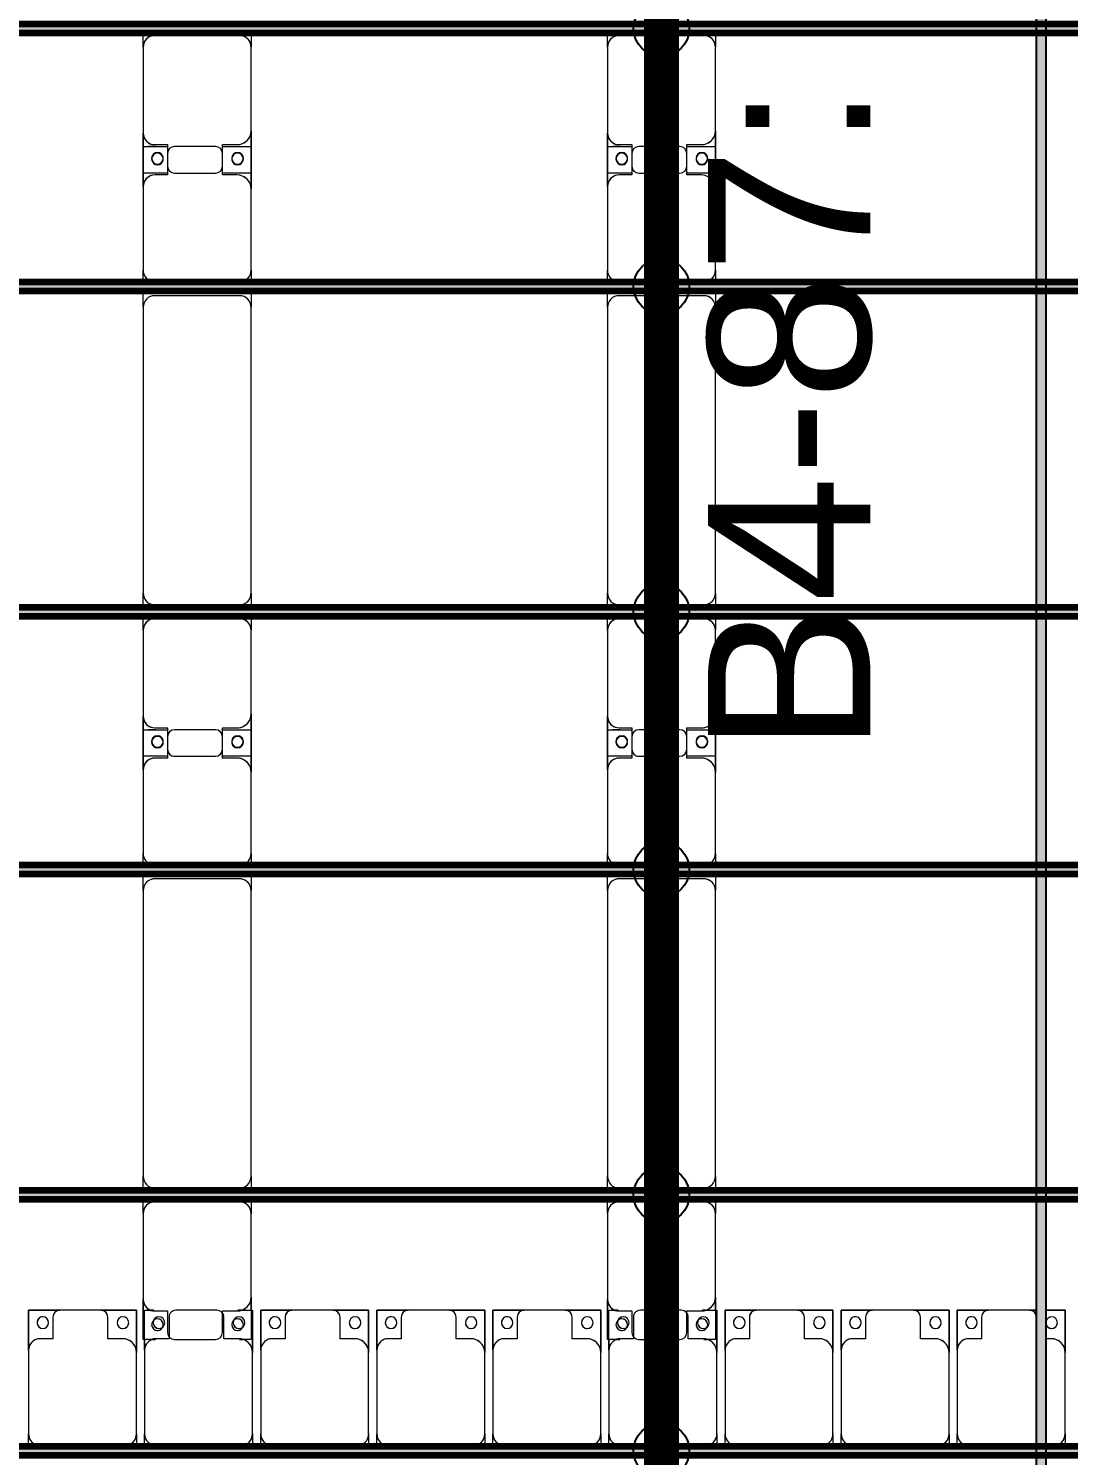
# Model space of a CAD drawing. Header units: millimetres. Extents: x -291190 to 146725, y 19759 to 185158.
# Drawn here: x -59906 to -55426, y 85792 to 91933 of the extents above; entities that cross this region are included whole.
import ezdxf

# ---------------------------------------------------------------- set-up
doc = ezdxf.new("R2010")
doc.units = ezdxf.units.MM
doc.layers.add('A-GENM', color=13, linetype='Continuous', lineweight=9)
doc.layers.add('S-BEAM', color=12, linetype='Continuous', lineweight=9)
doc.layers.add('GC-GHI CHU', color=2, linetype='Continuous')
doc.layers.add('GC-HOP 40x60 GIA CUONG', color=1, linetype='Continuous')
doc.styles.add('GC_VN', font='arial.ttf')

# ---------------------------------------------------------------- blocks, each defined once
blk = doc.blocks.new('Dai phao do pin - DẢI PHAO ĐỠ PIN-51784-KHUNG KẾT CẤU BÈ PIN 4')
at = {"layer": 'A-GENM', "color": 7}
for p, q in [((63459.9, 241.6), (63519.7, 241.6)), ((63459.9, 241.6), (63519.7, 241.6)), ((63469.7, 191.6), (63469.7, -173.4)), ((63879.7, 241.6), (63519.7, 241.6)), ((63879.7, 241.6), (64062.2, 241.6)), ((64062.2, 241.6), (63879.7, 241.6)), ((63947.8, 241.6), (64130.3, 241.6)), ((63947.8, 116.2), (63947.8, 241.6)), ((64130.3, 241.6), (63947.8, 241.6)), ((64062.2, 241.6), (64062.2, 116.2)), ((64480.3, 241.6), (64130.3, 241.6)), ((64480.3, 241.6), (64529.9, 241.6)), ((64480.3, 241.6), (64529.9, 241.6)), ((64569.9, 241.6), (64639.7, 241.6)), ((64569.9, 241.6), (64639.7, 241.6)), ((64589.7, 191.6), (64589.7, -173.4)), ((65870.3, 241.6), (64639.7, 241.6)), ((65870.3, 241.6), (65929.9, 241.6)), ((65870.3, 241.6), (65929.9, 241.6)), ((65920.3, -173.4), (65920.3, 191.6)), ((65969.9, 241.6), (66029.7, 241.6)), ((65969.9, 241.6), (66029.7, 241.6)), ((65979.7, 191.6), (65979.7, -173.4)), ((66389.7, 241.6), (66029.7, 241.6)), ((66389.7, 241.6), (66572.2, 241.6)), ((66572.2, 241.6), (66389.7, 241.6)), ((66457.8, 241.6), (66640.3, 241.6)), ((66457.8, 116.2), (66457.8, 241.6)), ((66640.3, 241.6), (66457.8, 241.6)), ((66572.2, 241.6), (66572.2, 116.2)), ((66990.3, 241.6), (66640.3, 241.6)), ((66990.3, 241.6), (67039.9, 241.6)), ((66990.3, 241.6), (67039.9, 241.6)), ((67079.9, 241.6), (67149.7, 241.6)), ((67079.9, 241.6), (67149.7, 241.6)), ((67099.7, 191.6), (67099.7, -173.4)), ((68380.3, 241.6), (67149.7, 241.6)), ((68380.3, 241.6), (68439.9, 241.6)), ((68380.3, 241.6), (68439.9, 241.6)), ((68430.3, -173.4), (68430.3, 191.6)), ((68479.9, 241.6), (68539.7, 241.6)), ((68479.9, 241.6), (68539.7, 241.6)), ((68489.7, 191.6), (68489.7, -173.4)), ((68899.7, 241.6), (68539.7, 241.6)), ((68899.7, 241.6), (69082.2, 241.6)), ((68956.8, 241.6), (68899.7, 241.6)), ((69082.2, 241.6), (69082.2, 191.1)), ((69082.2, 191.1), (69082.2, 206.3)), ((63939.7, 118.2), (63939.7, 181.6)), ((64070.3, 181.6), (64070.3, 118.2)), ((66449.7, 118.2), (66449.7, 181.6)), ((66580.3, 181.6), (66580.3, 118.2)), ((68959.7, 118.2), (68959.7, 181.6)), ((64032.2, 118.2), (63939.7, 118.2)), ((63947.8, 88.2), (63947.8, -88.2)), ((64070.3, 118.2), (63977.8, 118.2)), ((64062.2, -88.2), (64062.2, 88.2)), ((66542.2, 118.2), (66449.7, 118.2)), ((66457.8, 88.2), (66457.8, -88.2)), ((66580.3, 118.2), (66487.8, 118.2)), ((66572.2, -88.2), (66572.2, 88.2)), ((69052.2, 118.2), (68959.7, 118.2)), ((69082.2, -88.2), (69082.2, 88.2)), ((63939.7, -173.4), (63939.7, -118.2)), ((63939.7, -118.2), (64032.2, -118.2)), ((63947.8, -223.4), (63947.8, -116.2)), ((63977.8, -118.2), (64070.3, -118.2)), ((64062.2, -116.2), (64062.2, -223.4)), ((64070.3, -118.2), (64070.3, -173.4)), ((66449.7, -173.4), (66449.7, -118.2)), ((66449.7, -118.2), (66542.2, -118.2)), ((66457.8, -223.4), (66457.8, -116.2)), ((66487.8, -118.2), (66580.3, -118.2)), ((66572.2, -116.2), (66572.2, -223.4)), ((66580.3, -118.2), (66580.3, -173.4)), ((68959.7, -173.4), (68959.7, -118.2)), ((68959.7, -118.2), (69052.2, -118.2)), ((63947.8, -169.2), (63947.8, -202)), ((66457.8, -169.2), (66457.8, -202)), ((69082.2, -170.3), (69082.2, -223.4)), ((69082.2, -183.7), (69082.2, -170.3)), ((63519.7, -223.4), (63459.9, -223.4)), ((63519.7, -223.4), (63459.9, -223.4)), ((63519.7, -223.4), (63889.7, -223.4)), ((64062.2, -223.4), (63889.7, -223.4)), ((63889.7, -223.4), (64062.2, -223.4)), ((64120.3, -223.4), (63947.8, -223.4)), ((63947.8, -223.4), (64120.3, -223.4)), ((64120.3, -223.4), (64480.3, -223.4)), ((64529.9, -223.4), (64480.3, -223.4)), ((64529.9, -223.4), (64480.3, -223.4)), ((64639.7, -223.4), (64569.9, -223.4)), ((64639.7, -223.4), (64569.9, -223.4)), ((64639.7, -223.4), (65870.3, -223.4)), ((65929.9, -223.4), (65870.3, -223.4)), ((65929.9, -223.4), (65870.3, -223.4)), ((66029.7, -223.4), (65969.9, -223.4)), ((66029.7, -223.4), (65969.9, -223.4)), ((66029.7, -223.4), (66399.7, -223.4)), ((66572.2, -223.4), (66399.7, -223.4)), ((66399.7, -223.4), (66572.2, -223.4)), ((66630.3, -223.4), (66457.8, -223.4)), ((66457.8, -223.4), (66630.3, -223.4)), ((66630.3, -223.4), (66990.3, -223.4)), ((67039.9, -223.4), (66990.3, -223.4)), ((67039.9, -223.4), (66990.3, -223.4)), ((67149.7, -223.4), (67079.9, -223.4)), ((67149.7, -223.4), (67079.9, -223.4)), ((67149.7, -223.4), (68380.3, -223.4)), ((68439.9, -223.4), (68380.3, -223.4)), ((68439.9, -223.4), (68380.3, -223.4)), ((68539.7, -223.4), (68479.9, -223.4)), ((68539.7, -223.4), (68479.9, -223.4)), ((68539.7, -223.4), (68909.7, -223.4)), ((69082.2, -223.4), (68909.7, -223.4)), ((68909.7, -223.4), (69082.2, -223.4))]:
    blk.add_line(p, q, dxfattribs=at)
for centre, radius, start, end in [((63519.7, 191.6), 50, 90, 180), ((63519.7, 191.6), 50, 105, 180), ((63879.7, 181.6), 60, 360, 90), ((63879.7, 181.6), 60, 45, 60), ((63879.7, 181.6), 60, 360, 60), ((63879.7, 181.6), 60, 45, 60), ((63998.6, 183.2), 25, 0, 180), ((63998.6, 183.2), 25, 360, 165), ((64001.4, 183.2), 25, 360, 180), ((64001.4, 183.2), 25, 90, 180), ((64001.4, 183.2), 25, 15, 75), ((64130.3, 181.6), 60, 90, 180), ((64130.3, 181.6), 60, 120, 180), ((64480.3, 191.6), 50, 15, 90), ((64480.3, 191.6), 50, 15, 75), ((64639.7, 191.6), 50, 90, 180), ((64639.7, 191.6), 50, 150, 180), ((64639.7, 191.6), 50, 105, 120), ((65870.3, 191.6), 50, 360, 90), ((65870.3, 191.6), 50, 60, 90), ((65870.3, 191.6), 50, 15, 30), ((66029.7, 191.6), 50, 90, 180), ((66029.7, 191.6), 50, 105, 180), ((66389.7, 181.6), 60, 360, 90), ((66389.7, 181.6), 60, 45, 60), ((66389.7, 181.6), 60, 360, 60), ((66389.7, 181.6), 60, 45, 60), ((66508.6, 183.2), 25, 0, 180), ((66508.6, 183.2), 25, 360, 165), ((66511.4, 183.2), 25, 0, 180), ((66511.4, 183.2), 25, 90, 180), ((66511.4, 183.2), 25, 15, 75), ((66640.3, 181.6), 60, 90, 180), ((66640.3, 181.6), 60, 120, 180), ((66990.3, 191.6), 50, 15, 90), ((66990.3, 191.6), 50, 15, 75), ((67149.7, 191.6), 50, 90, 180), ((67149.7, 191.6), 50, 150, 180), ((67149.7, 191.6), 50, 105, 120), ((68380.3, 191.6), 50, 360, 90), ((68380.3, 191.6), 50, 60, 90), ((68380.3, 191.6), 50, 15, 30), ((68539.7, 191.6), 50, 90, 180), ((68539.7, 191.6), 50, 105, 180), ((68899.7, 181.6), 60, 360, 90), ((68899.7, 181.6), 60, 45, 60), ((68899.7, 181.6), 60, 360, 60), ((68899.7, 181.6), 60, 45, 60), ((69018.6, 183.2), 25, 0, 180), ((69018.6, 183.2), 25, 60, 165), ((69018.6, 183.2), 25, 360, 15), ((63998.6, 183.2), 25, 180, 360), ((64001.4, 183.2), 25, 180, 0), ((64001.4, 183.2), 25, 180, 270), ((63998.6, 183.2), 25, 210, 255), ((63998.6, 183.2), 25, 270, 360), ((64001.4, 183.2), 25, 285, 330), ((66508.6, 183.2), 25, 180, 0), ((66511.4, 183.2), 25, 180, 0), ((66511.4, 183.2), 25, 180, 270), ((66508.6, 183.2), 25, 210, 255), ((66508.6, 183.2), 25, 270, 360), ((66511.4, 183.2), 25, 285, 330), ((69018.6, 183.2), 25, 180, 0), ((69018.6, 183.2), 25, 180, 195), ((69018.6, 183.2), 25, 210, 255), ((69018.6, 183.2), 25, 285, 315), ((63977.8, 88.2), 30, 90, 180), ((64032.2, 88.2), 30, 360, 90), ((66487.8, 88.2), 30, 90, 180), ((66542.2, 88.2), 30, 360, 90), ((69052.2, 88.2), 30, 360, 90), ((63977.8, -88.2), 30, 180, 270), ((64032.2, -88.2), 30, 270, 360), ((66487.8, -88.2), 30, 180, 270), ((66542.2, -88.2), 30, 270, 360), ((69052.2, -88.2), 30, 270, 360), ((69052.2, -88.2), 30, 285, 300), ((63519.7, -173.4), 50, 180, 270), ((63519.7, -173.4), 50, 180, 255), ((63889.7, -173.4), 50, 270, 360), ((63889.7, -173.4), 50, 285, 360), ((63889.7, -173.4), 50, 315, 0), ((63889.7, -173.4), 50, 315, 0), ((63998.6, -161.8), 25, 0, 180), ((63998.6, -161.8), 25, 180, 360), ((63998.6, -161.8), 25, 105, 165), ((63998.6, -161.8), 25, 195, 360), ((64001.4, -161.8), 25, 0, 180), ((64001.4, -161.8), 25, 105, 180), ((64001.4, -161.8), 25, 180, 0), ((64001.4, -161.8), 25, 180, 270), ((63998.6, -161.8), 25, 360, 75), ((64001.4, -161.8), 25, 15, 75), ((64001.4, -161.8), 25, 285, 345), ((64120.3, -173.4), 50, 180, 270), ((64120.3, -173.4), 50, 180, 255), ((64639.7, -173.4), 50, 180, 270), ((64639.7, -173.4), 50, 180, 210), ((65870.3, -173.4), 50, 270, 360), ((65870.3, -173.4), 50, 330, 360), ((66029.7, -173.4), 50, 180, 270), ((66029.7, -173.4), 50, 180, 255), ((66399.7, -173.4), 50, 270, 360), ((66399.7, -173.4), 50, 285, 360), ((66399.7, -173.4), 50, 315, 0), ((66399.7, -173.4), 50, 315, 0), ((66508.6, -161.8), 25, 0, 180), ((66508.6, -161.8), 25, 180, 0), ((66508.6, -161.8), 25, 105, 165), ((66508.6, -161.8), 25, 195, 360), ((66511.4, -161.8), 25, 0, 180), ((66511.4, -161.8), 25, 105, 180), ((66511.4, -161.8), 25, 180, 360), ((66511.4, -161.8), 25, 180, 270), ((66508.6, -161.8), 25, 360, 75), ((66511.4, -161.8), 25, 15, 75), ((66511.4, -161.8), 25, 285, 345), ((66630.3, -173.4), 50, 180, 270), ((66630.3, -173.4), 50, 180, 255), ((67149.7, -173.4), 50, 180, 270), ((67149.7, -173.4), 50, 180, 210), ((68380.3, -173.4), 50, 270, 360), ((68380.3, -173.4), 50, 330, 360), ((68539.7, -173.4), 50, 180, 270), ((68539.7, -173.4), 50, 180, 255), ((68909.7, -173.4), 50, 270, 360), ((68909.7, -173.4), 50, 285, 360), ((69018.6, -161.8), 25, 0, 180), ((69018.6, -161.8), 25, 180, 0), ((69018.6, -161.8), 25, 180, 240), ((69018.6, -161.8), 25, 105, 165), ((69018.6, -161.8), 25, 45, 90), ((69018.6, -161.8), 25, 300, 315), ((69018.6, -161.8), 25, 360, 15), ((69018.6, -161.8), 25, 345, 360), ((64120.3, -173.4), 50, 210, 225), ((64120.3, -173.4), 50, 210, 225), ((64480.3, -173.4), 50, 270, 345), ((64480.3, -173.4), 50, 285, 345), ((64639.7, -173.4), 50, 240, 270), ((65870.3, -173.4), 50, 285, 300), ((66630.3, -173.4), 50, 210, 225), ((66630.3, -173.4), 50, 210, 225), ((66990.3, -173.4), 50, 270, 345), ((66990.3, -173.4), 50, 285, 345), ((67149.7, -173.4), 50, 240, 270), ((68380.3, -173.4), 50, 285, 300), ((68909.7, -173.4), 50, 315, 330), ((68909.7, -173.4), 50, 315, 330)]:
    blk.add_arc(centre, radius, start, end, dxfattribs=at)
blk = doc.blocks.new('Dai phao do pin - DẢI PHAO ĐỠ PIN-V22-KHUNG KẾT CẤU BÈ PIN 4')
at = {"layer": 'A-GENM', "color": 7}
for p, q in [((63459.9, 241.6), (63519.7, 241.6)), ((63459.9, 241.6), (63519.7, 241.6)), ((63469.7, 191.6), (63469.7, -173.4)), ((63879.7, 241.6), (63519.7, 241.6)), ((63879.7, 241.6), (64062.2, 241.6)), ((64062.2, 241.6), (63879.7, 241.6)), ((63947.8, 241.6), (64130.3, 241.6)), ((63947.8, 116.2), (63947.8, 241.6)), ((64130.3, 241.6), (63947.8, 241.6)), ((64062.2, 241.6), (64062.2, 116.2)), ((64480.3, 241.6), (64130.3, 241.6)), ((64480.3, 241.6), (64529.9, 241.6)), ((64480.3, 241.6), (64529.9, 241.6)), ((64569.9, 241.6), (64639.7, 241.6)), ((64569.9, 241.6), (64639.7, 241.6)), ((64589.7, 191.6), (64589.7, -173.4)), ((65870.3, 241.6), (64639.7, 241.6)), ((65870.3, 241.6), (65929.9, 241.6)), ((65870.3, 241.6), (65929.9, 241.6)), ((65920.3, -173.4), (65920.3, 191.6)), ((65969.9, 241.6), (66029.7, 241.6)), ((65969.9, 241.6), (66029.7, 241.6)), ((65979.7, 191.6), (65979.7, -173.4)), ((66389.7, 241.6), (66029.7, 241.6)), ((66389.7, 241.6), (66572.2, 241.6)), ((66572.2, 241.6), (66389.7, 241.6)), ((66457.8, 241.6), (66640.3, 241.6)), ((66457.8, 116.2), (66457.8, 241.6)), ((66640.3, 241.6), (66457.8, 241.6)), ((66572.2, 241.6), (66572.2, 116.2)), ((66990.3, 241.6), (66640.3, 241.6)), ((66990.3, 241.6), (67039.9, 241.6)), ((66990.3, 241.6), (67039.9, 241.6)), ((67079.9, 241.6), (67149.7, 241.6)), ((67079.9, 241.6), (67149.7, 241.6)), ((67099.7, 191.6), (67099.7, -173.4)), ((68380.3, 241.6), (67149.7, 241.6)), ((68380.3, 241.6), (68439.9, 241.6)), ((68380.3, 241.6), (68439.9, 241.6)), ((68430.3, -173.4), (68430.3, 191.6)), ((68479.9, 241.6), (68539.7, 241.6)), ((68479.9, 241.6), (68539.7, 241.6)), ((68489.7, 191.6), (68489.7, -173.4)), ((68899.7, 241.6), (68539.7, 241.6)), ((68899.7, 241.6), (69082.2, 241.6)), ((68956.8, 241.6), (68899.7, 241.6)), ((69082.2, 241.6), (69082.2, 191.1)), ((69082.2, 191.1), (69082.2, 206.3)), ((63939.7, 118.2), (63939.7, 181.6)), ((64070.3, 181.6), (64070.3, 118.2)), ((66449.7, 118.2), (66449.7, 181.6)), ((66580.3, 181.6), (66580.3, 118.2)), ((68959.7, 118.2), (68959.7, 181.6)), ((64032.2, 118.2), (63939.7, 118.2)), ((63947.8, 88.2), (63947.8, -88.2)), ((64070.3, 118.2), (63977.8, 118.2)), ((64062.2, -88.2), (64062.2, 88.2)), ((66542.2, 118.2), (66449.7, 118.2)), ((66457.8, 88.2), (66457.8, -88.2)), ((66580.3, 118.2), (66487.8, 118.2)), ((66572.2, -88.2), (66572.2, 88.2)), ((69052.2, 118.2), (68959.7, 118.2)), ((69082.2, -88.2), (69082.2, 88.2)), ((63939.7, -173.4), (63939.7, -118.2)), ((63939.7, -118.2), (64032.2, -118.2)), ((63947.8, -223.4), (63947.8, -116.2)), ((63977.8, -118.2), (64070.3, -118.2)), ((64062.2, -116.2), (64062.2, -223.4)), ((64070.3, -118.2), (64070.3, -173.4)), ((66449.7, -173.4), (66449.7, -118.2)), ((66449.7, -118.2), (66542.2, -118.2)), ((66457.8, -223.4), (66457.8, -116.2)), ((66487.8, -118.2), (66580.3, -118.2)), ((66572.2, -116.2), (66572.2, -223.4)), ((66580.3, -118.2), (66580.3, -173.4)), ((68959.7, -173.4), (68959.7, -118.2)), ((68959.7, -118.2), (69052.2, -118.2)), ((63947.8, -169.2), (63947.8, -202)), ((66457.8, -169.2), (66457.8, -202)), ((69082.2, -170.3), (69082.2, -223.4)), ((69082.2, -183.7), (69082.2, -170.3)), ((63519.7, -223.4), (63459.9, -223.4)), ((63519.7, -223.4), (63459.9, -223.4)), ((63519.7, -223.4), (63889.7, -223.4)), ((64062.2, -223.4), (63889.7, -223.4)), ((63889.7, -223.4), (64062.2, -223.4)), ((64120.3, -223.4), (63947.8, -223.4)), ((63947.8, -223.4), (64120.3, -223.4)), ((64120.3, -223.4), (64480.3, -223.4)), ((64529.9, -223.4), (64480.3, -223.4)), ((64529.9, -223.4), (64480.3, -223.4)), ((64639.7, -223.4), (64569.9, -223.4)), ((64639.7, -223.4), (64569.9, -223.4)), ((64639.7, -223.4), (65870.3, -223.4)), ((65929.9, -223.4), (65870.3, -223.4)), ((65929.9, -223.4), (65870.3, -223.4)), ((66029.7, -223.4), (65969.9, -223.4)), ((66029.7, -223.4), (65969.9, -223.4)), ((66029.7, -223.4), (66399.7, -223.4)), ((66572.2, -223.4), (66399.7, -223.4)), ((66399.7, -223.4), (66572.2, -223.4)), ((66630.3, -223.4), (66457.8, -223.4)), ((66457.8, -223.4), (66630.3, -223.4)), ((66630.3, -223.4), (66990.3, -223.4)), ((67039.9, -223.4), (66990.3, -223.4)), ((67039.9, -223.4), (66990.3, -223.4)), ((67149.7, -223.4), (67079.9, -223.4)), ((67149.7, -223.4), (67079.9, -223.4)), ((67149.7, -223.4), (68380.3, -223.4)), ((68439.9, -223.4), (68380.3, -223.4)), ((68439.9, -223.4), (68380.3, -223.4)), ((68539.7, -223.4), (68479.9, -223.4)), ((68539.7, -223.4), (68479.9, -223.4)), ((68539.7, -223.4), (68909.7, -223.4)), ((69082.2, -223.4), (68909.7, -223.4)), ((68909.7, -223.4), (69082.2, -223.4))]:
    blk.add_line(p, q, dxfattribs=at)
for centre, radius, start, end in [((63519.7, 191.6), 50, 90, 180), ((63519.7, 191.6), 50, 105, 180), ((63879.7, 181.6), 60, 360, 90), ((63879.7, 181.6), 60, 45, 60), ((63879.7, 181.6), 60, 360, 60), ((63879.7, 181.6), 60, 45, 60), ((63998.6, 183.2), 25, 0, 180), ((63998.6, 183.2), 25, 360, 165), ((64001.4, 183.2), 25, 360, 180), ((64001.4, 183.2), 25, 90, 180), ((64001.4, 183.2), 25, 15, 75), ((64130.3, 181.6), 60, 90, 180), ((64130.3, 181.6), 60, 120, 180), ((64480.3, 191.6), 50, 15, 90), ((64480.3, 191.6), 50, 15, 75), ((64639.7, 191.6), 50, 90, 180), ((64639.7, 191.6), 50, 165, 180), ((64639.7, 191.6), 50, 105, 120), ((65870.3, 191.6), 50, 360, 90), ((65870.3, 191.6), 50, 60, 90), ((66029.7, 191.6), 50, 90, 180), ((66029.7, 191.6), 50, 105, 180), ((66389.7, 181.6), 60, 360, 90), ((66389.7, 181.6), 60, 45, 60), ((66389.7, 181.6), 60, 360, 60), ((66389.7, 181.6), 60, 45, 60), ((66508.6, 183.2), 25, 0, 180), ((66508.6, 183.2), 25, 360, 165), ((66511.4, 183.2), 25, 0, 180), ((66511.4, 183.2), 25, 90, 180), ((66511.4, 183.2), 25, 15, 75), ((66640.3, 181.6), 60, 90, 180), ((66640.3, 181.6), 60, 120, 180), ((66990.3, 191.6), 50, 15, 90), ((66990.3, 191.6), 50, 15, 75), ((67149.7, 191.6), 50, 90, 180), ((67149.7, 191.6), 50, 165, 180), ((67149.7, 191.6), 50, 105, 120), ((68380.3, 191.6), 50, 360, 90), ((68380.3, 191.6), 50, 60, 90), ((68539.7, 191.6), 50, 90, 180), ((68539.7, 191.6), 50, 105, 180), ((68899.7, 181.6), 60, 360, 90), ((68899.7, 181.6), 60, 45, 60), ((68899.7, 181.6), 60, 360, 60), ((68899.7, 181.6), 60, 45, 60), ((69018.6, 183.2), 25, 0, 180), ((69018.6, 183.2), 25, 60, 165), ((69018.6, 183.2), 25, 360, 15), ((63998.6, 183.2), 25, 180, 360), ((64001.4, 183.2), 25, 180, 0), ((64001.4, 183.2), 25, 180, 270), ((63998.6, 183.2), 25, 210, 255), ((63998.6, 183.2), 25, 270, 360), ((64001.4, 183.2), 25, 285, 330), ((66508.6, 183.2), 25, 180, 0), ((66511.4, 183.2), 25, 180, 0), ((66511.4, 183.2), 25, 180, 270), ((66508.6, 183.2), 25, 210, 255), ((66508.6, 183.2), 25, 270, 360), ((66511.4, 183.2), 25, 285, 330), ((69018.6, 183.2), 25, 180, 0), ((69018.6, 183.2), 25, 180, 195), ((69018.6, 183.2), 25, 210, 255), ((69018.6, 183.2), 25, 285, 315), ((63977.8, 88.2), 30, 90, 180), ((64032.2, 88.2), 30, 360, 90), ((66487.8, 88.2), 30, 90, 180), ((66542.2, 88.2), 30, 360, 90), ((69052.2, 88.2), 30, 360, 90), ((63977.8, -88.2), 30, 180, 270), ((64032.2, -88.2), 30, 270, 360), ((66487.8, -88.2), 30, 180, 270), ((66542.2, -88.2), 30, 270, 360), ((69052.2, -88.2), 30, 270, 360), ((69052.2, -88.2), 30, 285, 300), ((63519.7, -173.4), 50, 180, 270), ((63519.7, -173.4), 50, 180, 255), ((63889.7, -173.4), 50, 270, 360), ((63889.7, -173.4), 50, 285, 360), ((63889.7, -173.4), 50, 315, 0), ((63889.7, -173.4), 50, 315, 0), ((63998.6, -161.8), 25, 0, 180), ((63998.6, -161.8), 25, 180, 360), ((63998.6, -161.8), 25, 105, 165), ((63998.6, -161.8), 25, 195, 360), ((64001.4, -161.8), 25, 0, 180), ((64001.4, -161.8), 25, 105, 180), ((64001.4, -161.8), 25, 180, 0), ((64001.4, -161.8), 25, 180, 270), ((63998.6, -161.8), 25, 360, 75), ((64001.4, -161.8), 25, 15, 75), ((64001.4, -161.8), 25, 285, 345), ((64120.3, -173.4), 50, 180, 270), ((64120.3, -173.4), 50, 180, 255), ((64639.7, -173.4), 50, 180, 270), ((64639.7, -173.4), 50, 180, 210), ((65870.3, -173.4), 50, 270, 360), ((65870.3, -173.4), 50, 330, 360), ((66029.7, -173.4), 50, 180, 270), ((66029.7, -173.4), 50, 180, 255), ((66399.7, -173.4), 50, 270, 360), ((66399.7, -173.4), 50, 285, 360), ((66399.7, -173.4), 50, 315, 0), ((66399.7, -173.4), 50, 315, 0), ((66508.6, -161.8), 25, 0, 180), ((66508.6, -161.8), 25, 180, 0), ((66508.6, -161.8), 25, 105, 165), ((66508.6, -161.8), 25, 195, 360), ((66511.4, -161.8), 25, 0, 180), ((66511.4, -161.8), 25, 105, 180), ((66511.4, -161.8), 25, 180, 360), ((66511.4, -161.8), 25, 180, 270), ((66508.6, -161.8), 25, 360, 75), ((66511.4, -161.8), 25, 15, 75), ((66511.4, -161.8), 25, 285, 345), ((66630.3, -173.4), 50, 180, 270), ((66630.3, -173.4), 50, 180, 255), ((67149.7, -173.4), 50, 180, 270), ((67149.7, -173.4), 50, 180, 210), ((68380.3, -173.4), 50, 270, 360), ((68380.3, -173.4), 50, 330, 360), ((68539.7, -173.4), 50, 180, 270), ((68539.7, -173.4), 50, 180, 255), ((68909.7, -173.4), 50, 270, 360), ((68909.7, -173.4), 50, 285, 360), ((69018.6, -161.8), 25, 0, 180), ((69018.6, -161.8), 25, 180, 0), ((69018.6, -161.8), 25, 180, 240), ((69018.6, -161.8), 25, 105, 165), ((69018.6, -161.8), 25, 45, 90), ((69018.6, -161.8), 25, 300, 315), ((69018.6, -161.8), 25, 360, 15), ((69018.6, -161.8), 25, 345, 360), ((64120.3, -173.4), 50, 210, 225), ((64120.3, -173.4), 50, 210, 225), ((64480.3, -173.4), 50, 270, 345), ((64480.3, -173.4), 50, 285, 345), ((64639.7, -173.4), 50, 240, 270), ((65870.3, -173.4), 50, 285, 300), ((66630.3, -173.4), 50, 210, 225), ((66630.3, -173.4), 50, 210, 225), ((66990.3, -173.4), 50, 270, 345), ((66990.3, -173.4), 50, 285, 345), ((67149.7, -173.4), 50, 240, 270), ((68380.3, -173.4), 50, 285, 300), ((68909.7, -173.4), 50, 315, 330), ((68909.7, -173.4), 50, 315, 330)]:
    blk.add_arc(centre, radius, start, end, dxfattribs=at)
blk = doc.blocks.new('Dầm C52 - Dầm C52-73881-KHUNG KẾT CẤU BÈ PIN 4')
at = {"layer": 'S-BEAM', "lineweight": 140}
blk.add_hatch(color=1, dxfattribs=at).paths.add_polyline_path([(-173700.3, 20), (-174539.9, 20), (-174539.9, -20), (174539.9, -20), (174539.9, 20), (-171883.4, 20)])
at = {"layer": 'S-BEAM', "color": 1, "lineweight": 140}
for p, q in [((-174539.9, 20), (174539.9, 20)), ((174539.9, -20), (-174539.9, -20))]:
    blk.add_line(p, q, dxfattribs=at)
blk = doc.blocks.new('Dầm C52 - Dầm C52-73882-KHUNG KẾT CẤU BÈ PIN 4')
at = {"layer": 'S-BEAM', "lineweight": 140}
blk.add_hatch(color=1, dxfattribs=at).paths.add_polyline_path([(-173700.3, 20), (-174539.9, 20), (-174539.9, -20), (174500.8, -20), (174500.8, 20), (-172791.8, 20)])
at = {"layer": 'S-BEAM', "color": 1, "lineweight": 140}
for p, q in [((-174539.9, 20), (174500.8, 20)), ((174500.8, -20), (-174539.9, -20))]:
    blk.add_line(p, q, dxfattribs=at)
blk = doc.blocks.new('Dầm C52 - Dầm C52-V25-KHUNG KẾT CẤU BÈ PIN 4')
at = {"layer": 'S-BEAM', "lineweight": 140}
blk.add_hatch(color=1, dxfattribs=at).paths.add_polyline_path([(-173700.3, 20), (-174539.9, 20), (-174539.9, -20), (174539.9, -20), (174539.9, 20), (-172791.8, 20)])
at = {"layer": 'S-BEAM', "color": 1, "lineweight": 140}
for p, q in [((-174539.9, 20), (174539.9, 20)), ((174539.9, -20), (-174539.9, -20))]:
    blk.add_line(p, q, dxfattribs=at)
blk = doc.blocks.new('Dải phao đi lại kèm đỡ invester - DẢI PHAO ĐI LẠI-65799-KHUNG KẾT CẤU BÈ PIN 4')
at = {"layer": 'A-GENM', "color": 7}
for p, q in [((120258.4, -779.7), (120258.4, -727.1)), ((120258.4, -779.7), (120258.4, -727.1)), ((120341.4, -729.7), (120308.4, -729.7)), ((120673.4, -729.7), (120381.4, -729.7)), ((120723.4, -727.1), (120723.4, -779.7)), ((120723.4, -727.1), (120723.4, -779.7)), ((120758.4, -779.7), (120758.4, -727.1)), ((120758.4, -779.7), (120758.4, -727.1)), ((121173.4, -729.7), (120808.4, -729.7)), ((121223.4, -727.1), (121223.4, -779.7)), ((121223.4, -727.1), (121223.4, -779.7)), ((121258.4, -779.7), (121258.4, -727.1)), ((121258.4, -779.7), (121258.4, -727.1)), ((121673.4, -729.7), (121308.4, -729.7)), ((121723.4, -727.1), (121723.4, -779.7)), ((121723.4, -727.1), (121723.4, -779.7)), ((121758.4, -779.7), (121758.4, -727.1)), ((121758.4, -779.7), (121758.4, -727.1)), ((122173.4, -729.7), (121808.4, -729.7)), ((122223.4, -727.1), (122223.4, -779.7)), ((122223.4, -727.1), (122223.4, -779.7)), ((122258.4, -779.7), (122258.4, -727.1)), ((122258.4, -779.7), (122258.4, -727.1)), ((122673.4, -729.7), (122308.4, -729.7)), ((122723.4, -727.1), (122723.4, -779.7)), ((122723.4, -727.1), (122723.4, -779.7)), ((122758.4, -779.7), (122758.4, -727.1)), ((122758.4, -779.7), (122758.4, -727.1)), ((123173.4, -729.7), (122808.4, -729.7)), ((123223.4, -727.1), (123223.4, -779.7)), ((123223.4, -727.1), (123223.4, -779.7)), ((123258.4, -779.7), (123258.4, -727.1)), ((123258.4, -779.7), (123258.4, -727.1)), ((123673.4, -729.7), (123308.4, -729.7)), ((123723.4, -727.1), (123723.4, -779.7)), ((123723.4, -727.1), (123723.4, -779.7)), ((123758.4, -779.7), (123758.4, -727.1)), ((123758.4, -779.7), (123758.4, -727.1)), ((124173.4, -729.7), (123808.4, -729.7)), ((124223.4, -727.1), (124223.4, -779.7)), ((124223.4, -727.1), (124223.4, -779.7)), ((124258.4, -779.7), (124258.4, -727.1)), ((124258.4, -779.7), (124258.4, -727.1)), ((124673.4, -729.7), (124308.4, -729.7)), ((124723.4, -727.1), (124723.4, -779.7)), ((120258.4, -779.7), (120258.4, -1129.7)), ((120723.4, -1139.7), (120723.4, -779.7)), ((120758.4, -779.7), (120758.4, -1129.7)), ((121223.4, -1139.7), (121223.4, -779.7)), ((121258.4, -779.7), (121258.4, -1129.7)), ((121723.4, -1139.7), (121723.4, -779.7)), ((121758.4, -779.7), (121758.4, -1129.7)), ((122223.4, -1139.7), (122223.4, -779.7)), ((122258.4, -779.7), (122258.4, -1129.7)), ((122723.4, -1139.7), (122723.4, -779.7)), ((122758.4, -779.7), (122758.4, -1129.7)), ((123223.4, -1139.7), (123223.4, -779.7)), ((123258.4, -779.7), (123258.4, -1129.7)), ((123723.4, -1139.7), (123723.4, -779.7)), ((123758.4, -779.7), (123758.4, -1129.7)), ((124223.4, -1139.7), (124223.4, -779.7)), ((124258.4, -779.7), (124258.4, -1129.7)), ((124723.4, -1139.7), (124723.4, -779.7)), ((120258.4, -1312.2), (120258.4, -1129.7)), ((120258.4, -1129.7), (120258.4, -1312.2)), ((120723.4, -1139.7), (120723.4, -1312.2)), ((120723.4, -1312.2), (120723.4, -1139.7)), ((120758.4, -1312.2), (120758.4, -1129.7)), ((120758.4, -1129.7), (120758.4, -1312.2)), ((121223.4, -1139.7), (121223.4, -1312.2)), ((121223.4, -1312.2), (121223.4, -1139.7)), ((121258.4, -1312.2), (121258.4, -1129.7)), ((121258.4, -1129.7), (121258.4, -1312.2)), ((121723.4, -1139.7), (121723.4, -1312.2)), ((121723.4, -1312.2), (121723.4, -1139.7)), ((121758.4, -1312.2), (121758.4, -1129.7)), ((121758.4, -1129.7), (121758.4, -1312.2)), ((122223.4, -1139.7), (122223.4, -1312.2)), ((122223.4, -1187.3), (122223.4, -1139.7)), ((122258.4, -1312.2), (122258.4, -1129.7)), ((122258.4, -1129.7), (122258.4, -1312.2)), ((122723.4, -1139.7), (122723.4, -1312.2)), ((122723.4, -1312.2), (122723.4, -1139.7)), ((122758.4, -1312.2), (122758.4, -1129.7)), ((122758.4, -1129.7), (122758.4, -1312.2)), ((123223.4, -1139.7), (123223.4, -1312.2)), ((123223.4, -1312.2), (123223.4, -1139.7)), ((123258.4, -1312.2), (123258.4, -1129.7)), ((123258.4, -1129.7), (123258.4, -1312.2)), ((123723.4, -1139.7), (123723.4, -1312.2)), ((123723.4, -1312.2), (123723.4, -1139.7)), ((123758.4, -1312.2), (123758.4, -1129.7)), ((123758.4, -1129.7), (123758.4, -1312.2)), ((124223.4, -1139.7), (124223.4, -1312.2)), ((124223.4, -1187.3), (124223.4, -1139.7)), ((124258.4, -1312.2), (124258.4, -1129.7)), ((124258.4, -1129.7), (124258.4, -1312.2)), ((124723.4, -1139.7), (124723.4, -1312.2)), ((124723.4, -1312.2), (124723.4, -1139.7)), ((120318.4, -1189.7), (120341.4, -1189.7)), ((120381.8, -1189.7), (120381.8, -1282.2)), ((120618.2, -1282.2), (120618.2, -1189.7)), ((120618.2, -1189.7), (120673.4, -1189.7)), ((120818.4, -1189.7), (120881.8, -1189.7)), ((120881.8, -1189.7), (120881.8, -1282.2)), ((121118.2, -1282.2), (121118.2, -1189.7)), ((121118.2, -1189.7), (121173.4, -1189.7)), ((121318.4, -1189.7), (121381.8, -1189.7)), ((121381.8, -1189.7), (121381.8, -1282.2)), ((121618.2, -1282.2), (121618.2, -1189.7)), ((121618.2, -1189.7), (121673.4, -1189.7)), ((121818.4, -1189.7), (121881.8, -1189.7)), ((121881.8, -1189.7), (121881.8, -1282.2)), ((122118.2, -1282.2), (122118.2, -1189.7)), ((122118.2, -1189.7), (122173.4, -1189.7)), ((122318.4, -1189.7), (122381.8, -1189.7)), ((122381.8, -1189.7), (122381.8, -1282.2)), ((122618.2, -1282.2), (122618.2, -1189.7)), ((122618.2, -1189.7), (122673.4, -1189.7)), ((122818.4, -1189.7), (122881.8, -1189.7)), ((122881.8, -1189.7), (122881.8, -1282.2)), ((123118.2, -1282.2), (123118.2, -1189.7)), ((123118.2, -1189.7), (123173.4, -1189.7)), ((123318.4, -1189.7), (123381.8, -1189.7)), ((123381.8, -1189.7), (123381.8, -1282.2)), ((123618.2, -1282.2), (123618.2, -1189.7)), ((123618.2, -1189.7), (123673.4, -1189.7)), ((123818.4, -1189.7), (123881.8, -1189.7)), ((123881.8, -1189.7), (123881.8, -1282.2)), ((124118.2, -1282.2), (124118.2, -1189.7)), ((124118.2, -1189.7), (124173.4, -1189.7)), ((124318.4, -1189.7), (124381.8, -1189.7)), ((124381.8, -1189.7), (124381.8, -1282.2)), ((124618.2, -1282.2), (124618.2, -1189.7)), ((124618.2, -1189.7), (124673.4, -1189.7)), ((120341.4, -1312.2), (120258.4, -1312.2)), ((120258.4, -1312.2), (120341.4, -1312.2)), ((120411.8, -1312.2), (120381.4, -1312.2)), ((120381.4, -1312.2), (120411.8, -1312.2)), ((120411.8, -1312.2), (120588.2, -1312.2)), ((120723.4, -1312.2), (120588.2, -1312.2)), ((120588.2, -1312.2), (120723.4, -1312.2)), ((120911.8, -1312.2), (120758.4, -1312.2)), ((120758.4, -1312.2), (120911.8, -1312.2)), ((120911.8, -1312.2), (121088.2, -1312.2)), ((121223.4, -1312.2), (121088.2, -1312.2)), ((121088.2, -1312.2), (121223.4, -1312.2)), ((121411.8, -1312.2), (121258.4, -1312.2)), ((121258.4, -1312.2), (121411.8, -1312.2)), ((121411.8, -1312.2), (121588.2, -1312.2)), ((121723.4, -1312.2), (121588.2, -1312.2)), ((121588.2, -1312.2), (121723.4, -1312.2)), ((121821.5, -1312.2), (121758.4, -1312.2)), ((121806.3, -1312.2), (121821.5, -1312.2)), ((121911.8, -1312.2), (122088.2, -1312.2)), ((122223.4, -1312.2), (122183, -1312.2)), ((122183, -1312.2), (122211.7, -1312.2)), ((122411.8, -1312.2), (122258.4, -1312.2)), ((122258.4, -1312.2), (122411.8, -1312.2)), ((122411.8, -1312.2), (122588.2, -1312.2)), ((122723.4, -1312.2), (122588.2, -1312.2)), ((122588.2, -1312.2), (122723.4, -1312.2)), ((122911.8, -1312.2), (122758.4, -1312.2)), ((122758.4, -1312.2), (122911.8, -1312.2)), ((122911.8, -1312.2), (123088.2, -1312.2)), ((123223.4, -1312.2), (123088.2, -1312.2)), ((123088.2, -1312.2), (123223.4, -1312.2)), ((123411.8, -1312.2), (123258.4, -1312.2)), ((123258.4, -1312.2), (123411.8, -1312.2)), ((123411.8, -1312.2), (123588.2, -1312.2)), ((123723.4, -1312.2), (123588.2, -1312.2)), ((123588.2, -1312.2), (123723.4, -1312.2)), ((123821.5, -1312.2), (123758.4, -1312.2)), ((123806.3, -1312.2), (123821.5, -1312.2)), ((123911.8, -1312.2), (124088.2, -1312.2)), ((124223.4, -1312.2), (124183, -1312.2)), ((124183, -1312.2), (124211.7, -1312.2)), ((124411.8, -1312.2), (124258.4, -1312.2)), ((124258.4, -1312.2), (124411.8, -1312.2)), ((124411.8, -1312.2), (124588.2, -1312.2)), ((124723.4, -1312.2), (124588.2, -1312.2)), ((124588.2, -1312.2), (124723.4, -1312.2))]:
    blk.add_line(p, q, dxfattribs=at)
for centre, radius, start, end in [((120308.4, -779.7), 50, 90, 180), ((120308.4, -779.7), 50, 90, 165), ((120673.4, -779.7), 50, 360, 90), ((120673.4, -779.7), 50, 15, 90), ((120808.4, -779.7), 50, 90, 180), ((120808.4, -779.7), 50, 90, 165), ((121173.4, -779.7), 50, 360, 90), ((121173.4, -779.7), 50, 15, 90), ((121308.4, -779.7), 50, 90, 180), ((121308.4, -779.7), 50, 90, 165), ((121673.4, -779.7), 50, 360, 90), ((121673.4, -779.7), 50, 15, 90), ((121808.4, -779.7), 50, 90, 180), ((121808.4, -779.7), 50, 90, 165), ((122173.4, -779.7), 50, 360, 90), ((122173.4, -779.7), 50, 15, 90), ((122308.4, -779.7), 50, 90, 180), ((122308.4, -779.7), 50, 90, 165), ((122673.4, -779.7), 50, 360, 90), ((122673.4, -779.7), 50, 15, 90), ((122808.4, -779.7), 50, 90, 180), ((122808.4, -779.7), 50, 90, 165), ((123173.4, -779.7), 50, 360, 90), ((123173.4, -779.7), 50, 15, 90), ((123308.4, -779.7), 50, 90, 180), ((123308.4, -779.7), 50, 90, 165), ((123673.4, -779.7), 50, 360, 90), ((123673.4, -779.7), 50, 15, 90), ((123808.4, -779.7), 50, 90, 180), ((123808.4, -779.7), 50, 90, 165), ((124173.4, -779.7), 50, 360, 90), ((124173.4, -779.7), 50, 15, 90), ((124308.4, -779.7), 50, 90, 180), ((124308.4, -779.7), 50, 90, 165), ((124673.4, -779.7), 50, 360, 90), ((124673.4, -779.7), 50, 15, 90), ((120318.4, -1129.7), 60, 180, 270), ((120318.4, -1129.7), 60, 210, 270), ((120673.4, -1139.7), 50, 270, 360), ((120673.4, -1139.7), 50, 270, 345), ((120818.4, -1129.7), 60, 180, 270), ((120818.4, -1129.7), 60, 210, 270), ((121173.4, -1139.7), 50, 270, 360), ((121173.4, -1139.7), 50, 270, 345), ((121318.4, -1129.7), 60, 180, 270), ((121318.4, -1129.7), 60, 210, 270), ((121673.4, -1139.7), 50, 270, 360), ((121673.4, -1139.7), 50, 270, 345), ((121818.4, -1129.7), 60, 180, 270), ((121818.4, -1129.7), 60, 210, 270), ((122173.4, -1139.7), 50, 270, 360), ((122173.4, -1139.7), 50, 270, 345), ((122318.4, -1129.7), 60, 180, 270), ((122318.4, -1129.7), 60, 210, 270), ((122673.4, -1139.7), 50, 270, 360), ((122673.4, -1139.7), 50, 270, 345), ((122818.4, -1129.7), 60, 180, 270), ((122818.4, -1129.7), 60, 210, 270), ((123173.4, -1139.7), 50, 270, 360), ((123173.4, -1139.7), 50, 270, 345), ((123318.4, -1129.7), 60, 180, 270), ((123318.4, -1129.7), 60, 210, 270), ((123673.4, -1139.7), 50, 270, 360), ((123673.4, -1139.7), 50, 270, 345), ((123818.4, -1129.7), 60, 180, 270), ((123818.4, -1129.7), 60, 210, 270), ((124173.4, -1139.7), 50, 270, 360), ((124173.4, -1139.7), 50, 270, 345), ((124318.4, -1129.7), 60, 180, 270), ((124318.4, -1129.7), 60, 210, 270), ((124673.4, -1139.7), 50, 270, 360), ((124673.4, -1139.7), 50, 270, 345), ((120673.4, -1139.7), 50, 300, 315), ((120673.4, -1139.7), 50, 300, 315), ((121173.4, -1139.7), 50, 300, 315), ((121173.4, -1139.7), 50, 300, 315), ((121673.4, -1139.7), 50, 300, 315), ((121673.4, -1139.7), 50, 300, 315), ((122173.4, -1139.7), 50, 300, 315), ((122173.4, -1139.7), 50, 300, 315), ((122673.4, -1139.7), 50, 300, 315), ((122673.4, -1139.7), 50, 300, 315), ((123173.4, -1139.7), 50, 300, 315), ((123173.4, -1139.7), 50, 300, 315), ((123673.4, -1139.7), 50, 300, 315), ((123673.4, -1139.7), 50, 300, 315), ((124173.4, -1139.7), 50, 300, 315), ((124173.4, -1139.7), 50, 300, 315), ((124673.4, -1139.7), 50, 300, 315), ((124673.4, -1139.7), 50, 300, 315), ((120316.8, -1258.6), 25, 90, 270), ((120316.8, -1258.6), 25, 180, 270), ((120316.8, -1258.6), 25, 90, 165), ((120316.8, -1258.6), 25, 15, 90), ((120316.8, -1258.6), 25, 75, 90), ((120316.8, -1258.6), 25, 270, 345), ((120316.8, -1258.6), 25, 270, 345), ((120316.8, -1258.6), 25, 15, 60), ((120411.8, -1282.2), 30, 180, 270), ((120588.2, -1282.2), 30, 270, 0), ((120661.8, -1258.6), 25, 90, 270), ((120661.8, -1258.6), 25, 180, 270), ((120661.8, -1258.6), 25, 90, 165), ((120661.8, -1258.6), 25, 270, 90), ((120661.8, -1258.6), 25, 15, 90), ((120661.8, -1258.6), 25, 270, 0), ((120816.8, -1258.6), 25, 90, 270), ((120816.8, -1258.6), 25, 180, 270), ((120816.8, -1258.6), 25, 90, 165), ((120816.8, -1258.6), 25, 270, 90), ((120816.8, -1258.6), 25, 75, 90), ((120816.8, -1258.6), 25, 270, 360), ((120816.8, -1258.6), 25, 15, 60), ((120911.8, -1282.2), 30, 180, 270), ((121088.2, -1282.2), 30, 270, 0), ((121161.8, -1258.6), 25, 90, 270), ((121161.8, -1258.6), 25, 180, 270), ((121161.8, -1258.6), 25, 90, 165), ((121161.8, -1258.6), 25, 270, 90), ((121161.8, -1258.6), 25, 15, 90), ((121161.8, -1258.6), 25, 270, 0), ((121316.8, -1258.6), 25, 90, 270), ((121316.8, -1258.6), 25, 180, 270), ((121316.8, -1258.6), 25, 90, 165), ((121316.8, -1258.6), 25, 270, 90), ((121316.8, -1258.6), 25, 75, 90), ((121316.8, -1258.6), 25, 270, 360), ((121316.8, -1258.6), 25, 15, 60), ((121411.8, -1282.2), 30, 180, 270), ((121588.2, -1282.2), 30, 270, 0), ((121661.8, -1258.6), 25, 90, 270), ((121661.8, -1258.6), 25, 180, 270), ((121661.8, -1258.6), 25, 90, 165), ((121661.8, -1258.6), 25, 270, 90), ((121661.8, -1258.6), 25, 15, 90), ((121661.8, -1258.6), 25, 270, 0), ((121816.8, -1258.6), 25, 90, 270), ((121816.8, -1258.6), 25, 90, 150), ((121816.8, -1258.6), 25, 225, 240), ((121816.8, -1258.6), 25, 270, 90), ((121816.8, -1258.6), 25, 75, 90), ((121816.8, -1258.6), 25, 285, 300), ((121816.8, -1258.6), 25, 15, 60), ((121816.8, -1258.6), 25, 330, 360), ((121911.8, -1282.2), 30, 180, 270), ((122088.2, -1282.2), 30, 270, 0), ((122161.8, -1258.6), 25, 90, 270), ((122161.8, -1258.6), 25, 90, 150), ((122161.8, -1258.6), 25, 210, 240), ((122161.8, -1258.6), 25, 270, 90), ((122161.8, -1258.6), 25, 15, 90), ((122161.8, -1258.6), 25, 285, 0), ((122316.8, -1258.6), 25, 90, 270), ((122316.8, -1258.6), 25, 180, 270), ((122316.8, -1258.6), 25, 90, 165), ((122316.8, -1258.6), 25, 270, 90), ((122316.8, -1258.6), 25, 75, 90), ((122316.8, -1258.6), 25, 270, 360), ((122316.8, -1258.6), 25, 15, 60), ((122411.8, -1282.2), 30, 180, 270), ((122588.2, -1282.2), 30, 270, 0), ((122661.8, -1258.6), 25, 90, 270), ((122661.8, -1258.6), 25, 180, 270), ((122661.8, -1258.6), 25, 90, 165), ((122661.8, -1258.6), 25, 270, 90), ((122661.8, -1258.6), 25, 15, 90), ((122661.8, -1258.6), 25, 270, 0), ((122816.8, -1258.6), 25, 90, 270), ((122816.8, -1258.6), 25, 180, 270), ((122816.8, -1258.6), 25, 90, 165), ((122816.8, -1258.6), 25, 270, 90), ((122816.8, -1258.6), 25, 75, 90), ((122816.8, -1258.6), 25, 270, 360), ((122816.8, -1258.6), 25, 15, 60), ((122911.8, -1282.2), 30, 180, 270), ((123088.2, -1282.2), 30, 270, 0), ((123161.8, -1258.6), 25, 90, 270), ((123161.8, -1258.6), 25, 180, 270), ((123161.8, -1258.6), 25, 90, 165), ((123161.8, -1258.6), 25, 270, 90), ((123161.8, -1258.6), 25, 15, 90), ((123161.8, -1258.6), 25, 270, 0), ((123316.8, -1258.6), 25, 90, 270), ((123316.8, -1258.6), 25, 180, 270), ((123316.8, -1258.6), 25, 90, 165), ((123316.8, -1258.6), 25, 270, 90), ((123316.8, -1258.6), 25, 75, 90), ((123316.8, -1258.6), 25, 270, 360), ((123316.8, -1258.6), 25, 15, 60), ((123411.8, -1282.2), 30, 180, 270), ((123588.2, -1282.2), 30, 270, 0), ((123661.8, -1258.6), 25, 90, 270), ((123661.8, -1258.6), 25, 180, 270), ((123661.8, -1258.6), 25, 90, 165), ((123661.8, -1258.6), 25, 270, 90), ((123661.8, -1258.6), 25, 15, 90), ((123661.8, -1258.6), 25, 270, 0), ((123816.8, -1258.6), 25, 90, 270), ((123816.8, -1258.6), 25, 207.03243, 210), ((123816.8, -1258.6), 25, 90, 150), ((123816.8, -1258.6), 25, 225, 240), ((123816.8, -1258.6), 25, 270, 90), ((123816.8, -1258.6), 25, 75, 90), ((123816.8, -1258.6), 25, 285, 300), ((123816.8, -1258.6), 25, 15, 60), ((123816.8, -1258.6), 25, 330, 360), ((123911.8, -1282.2), 30, 180, 270), ((124088.2, -1282.2), 30, 270, 0), ((124161.8, -1258.6), 25, 90, 270), ((124161.8, -1258.6), 25, 90, 150), ((124161.8, -1258.6), 25, 210, 240), ((124161.8, -1258.6), 25, 270, 90), ((124161.8, -1258.6), 25, 15, 90), ((124161.8, -1258.6), 25, 285, 0), ((124316.8, -1258.6), 25, 90, 270), ((124316.8, -1258.6), 25, 180, 270), ((124316.8, -1258.6), 25, 90, 165), ((124316.8, -1258.6), 25, 270, 90), ((124316.8, -1258.6), 25, 75, 90), ((124316.8, -1258.6), 25, 270, 360), ((124316.8, -1258.6), 25, 15, 60), ((124411.8, -1282.2), 30, 180, 270), ((124588.2, -1282.2), 30, 270, 0), ((124661.8, -1258.6), 25, 90, 270), ((124661.8, -1258.6), 25, 180, 270), ((124661.8, -1258.6), 25, 90, 165), ((124661.8, -1258.6), 25, 270, 90), ((124661.8, -1258.6), 25, 15, 90), ((124661.8, -1258.6), 25, 270, 0), ((120411.8, -1282.2), 30, 195, 225), ((120411.8, -1282.2), 30, 195, 255), ((120411.8, -1282.2), 30, 195, 225), ((120411.8, -1282.2), 30, 240, 255), ((120411.8, -1282.2), 30, 240, 255), ((120588.2, -1282.2), 30, 285, 345), ((120588.2, -1282.2), 30, 285, 300), ((120588.2, -1282.2), 30, 285, 300), ((120588.2, -1282.2), 30, 330, 345), ((120588.2, -1282.2), 30, 330, 345), ((120911.8, -1282.2), 30, 195, 225), ((120911.8, -1282.2), 30, 195, 255), ((120911.8, -1282.2), 30, 195, 225), ((120911.8, -1282.2), 30, 240, 255), ((120911.8, -1282.2), 30, 240, 255), ((121088.2, -1282.2), 30, 285, 345), ((121088.2, -1282.2), 30, 285, 300), ((121088.2, -1282.2), 30, 285, 300), ((121088.2, -1282.2), 30, 330, 345), ((121088.2, -1282.2), 30, 330, 345), ((121411.8, -1282.2), 30, 195, 225), ((121411.8, -1282.2), 30, 195, 255), ((121411.8, -1282.2), 30, 195, 225), ((121411.8, -1282.2), 30, 240, 255), ((121411.8, -1282.2), 30, 240, 255), ((121588.2, -1282.2), 30, 285, 345), ((121588.2, -1282.2), 30, 285, 300), ((121588.2, -1282.2), 30, 285, 300), ((121588.2, -1282.2), 30, 330, 345), ((121588.2, -1282.2), 30, 330, 345), ((121911.8, -1282.2), 30, 195, 210), ((122411.8, -1282.2), 30, 195, 225), ((122411.8, -1282.2), 30, 195, 255), ((122411.8, -1282.2), 30, 195, 225), ((122411.8, -1282.2), 30, 240, 255), ((122411.8, -1282.2), 30, 240, 255), ((122588.2, -1282.2), 30, 285, 345), ((122588.2, -1282.2), 30, 285, 300), ((122588.2, -1282.2), 30, 285, 300), ((122588.2, -1282.2), 30, 330, 345), ((122588.2, -1282.2), 30, 330, 345), ((122911.8, -1282.2), 30, 195, 225), ((122911.8, -1282.2), 30, 195, 255), ((122911.8, -1282.2), 30, 195, 225), ((122911.8, -1282.2), 30, 240, 255), ((122911.8, -1282.2), 30, 240, 255), ((123088.2, -1282.2), 30, 285, 345), ((123088.2, -1282.2), 30, 285, 300), ((123088.2, -1282.2), 30, 285, 300), ((123088.2, -1282.2), 30, 330, 345), ((123088.2, -1282.2), 30, 330, 345), ((123411.8, -1282.2), 30, 195, 225), ((123411.8, -1282.2), 30, 195, 255), ((123411.8, -1282.2), 30, 195, 225), ((123411.8, -1282.2), 30, 240, 255), ((123411.8, -1282.2), 30, 240, 255), ((123588.2, -1282.2), 30, 285, 345), ((123588.2, -1282.2), 30, 285, 300), ((123588.2, -1282.2), 30, 285, 300), ((123588.2, -1282.2), 30, 330, 345), ((123588.2, -1282.2), 30, 330, 345), ((123911.8, -1282.2), 30, 195, 210), ((124411.8, -1282.2), 30, 195, 225), ((124411.8, -1282.2), 30, 195, 255), ((124411.8, -1282.2), 30, 195, 225), ((124411.8, -1282.2), 30, 240, 255), ((124411.8, -1282.2), 30, 240, 255), ((124588.2, -1282.2), 30, 285, 345), ((124588.2, -1282.2), 30, 285, 300), ((124588.2, -1282.2), 30, 285, 300), ((124588.2, -1282.2), 30, 330, 345), ((124588.2, -1282.2), 30, 330, 345)]:
    blk.add_arc(centre, radius, start, end, dxfattribs=at)
blk = doc.blocks.new('Dầm C52 - Dầm C52-V27-KHUNG KẾT CẤU BÈ PIN 4')
at = {"layer": 'S-BEAM', "lineweight": 140}
blk.add_hatch(color=1, dxfattribs=at).paths.add_polyline_path([(-173700.3, 20), (-174539.9, 20), (-174539.9, -20), (174539.9, -20), (174539.9, 20), (131423.3, 20), (131423.3, 1.3), (129823.3, 1.3), (129823.3, 20), (-172791.8, 20)])
at = {"layer": 'S-BEAM', "color": 1, "lineweight": 140}
for p, q in [((-174539.9, 20), (129823.3, 20)), ((174539.9, -20), (-174539.9, -20))]:
    blk.add_line(p, q, dxfattribs=at)
blk = doc.blocks.new('Dầm C52 - Hộp 40x60-62905-KHUNG KẾT CẤU BÈ PIN 4')
at = {"layer": 'S-BEAM', "lineweight": 25}
blk.add_hatch(color=4, dxfattribs=at).paths.add_polyline_path([(-37712.2, -20), (37712.2, -20), (37712.2, 20), (-37712.2, 20)])
at = {"layer": 'S-BEAM', "color": 4, "lineweight": 25}
for p, q in [((-37712.2, 20), (37712.2, 20)), ((37712.2, -20), (-37712.2, -20))]:
    blk.add_line(p, q, dxfattribs=at)

msp = doc.modelspace()

# ---------------------------------------------------------------- linework, layer by layer
at = {"layer": 'GC-HOP 40x60 GIA CUONG', "const_width": 150}
msp.add_lwpolyline([(-57179.7, 84311.7), (-57179.7, 99311.7)], dxfattribs=at)
at = {"layer": 'GC-HOP 40x60 GIA CUONG'}
for centre in [(-57179.7, 91933.3), (-57179.7, 90823.3), (-57179.7, 89423.3), (-57179.7, 88313.3), (-57179.7, 86913.3), (-57179.7, 85811.7)]:
    msp.add_circle(centre, 120, dxfattribs=at)

# ---------------------------------------------------------------- block references
at = {"layer": 'A-GENM', "color": 7}
for name, p, rotation in [('Dai phao do pin - DẢI PHAO ĐỠ PIN-V22-KHUNG KẾT CẤU BÈ PIN 4', (-59188.7, 155373.2), 269.9999999999996), ('Dai phao do pin - DẢI PHAO ĐỠ PIN-51784-KHUNG KẾT CẤU BÈ PIN 4', (-57188.7, 155373.2), 269.9999999999996), ('Dải phao đi lại kèm đỡ invester - DẢI PHAO ĐI LẠI-65799-KHUNG KẾT CẤU BÈ PIN 4', (64817.6, 85104.6), 180)]:
    msp.add_blockref(name, p, dxfattribs=dict(at, rotation=rotation))
at = {"layer": 'S-BEAM', "color": 4, "lineweight": 25, "rotation": 89.99999999999977}
msp.add_blockref('Dầm C52 - Hộp 40x60-62905-KHUNG KẾT CẤU BÈ PIN 4', (-55543.8, 121504.6), dxfattribs=at)
at = {"layer": 'S-BEAM', "color": 1, "lineweight": 140, "rotation": 180}
for name, p in [('Dầm C52 - Dầm C52-V25-KHUNG KẾT CẤU BÈ PIN 4', (-109123.8, 91933.3)), ('Dầm C52 - Dầm C52-73882-KHUNG KẾT CẤU BÈ PIN 4', (-109123.8, 90823.3)), ('Dầm C52 - Dầm C52-V25-KHUNG KẾT CẤU BÈ PIN 4', (-109123.8, 89423.3)), ('Dầm C52 - Dầm C52-73882-KHUNG KẾT CẤU BÈ PIN 4', (-109123.8, 88313.3)), ('Dầm C52 - Dầm C52-73881-KHUNG KẾT CẤU BÈ PIN 4', (-109123.8, 86913.3)), ('Dầm C52 - Dầm C52-V27-KHUNG KẾT CẤU BÈ PIN 4', (-109123.8, 85811.7))]:
    msp.add_blockref(name, p, dxfattribs=at)

# ---------------------------------------------------------------- texts
at = {"layer": 'GC-GHI CHU', "style": 'GC_VN'}
msp.add_text('B4-87: 1×15,0 m', height=700, rotation=90, dxfattribs=at).set_placement((-56279.7, 88811.7))

doc.saveas('drawing.dxf')
